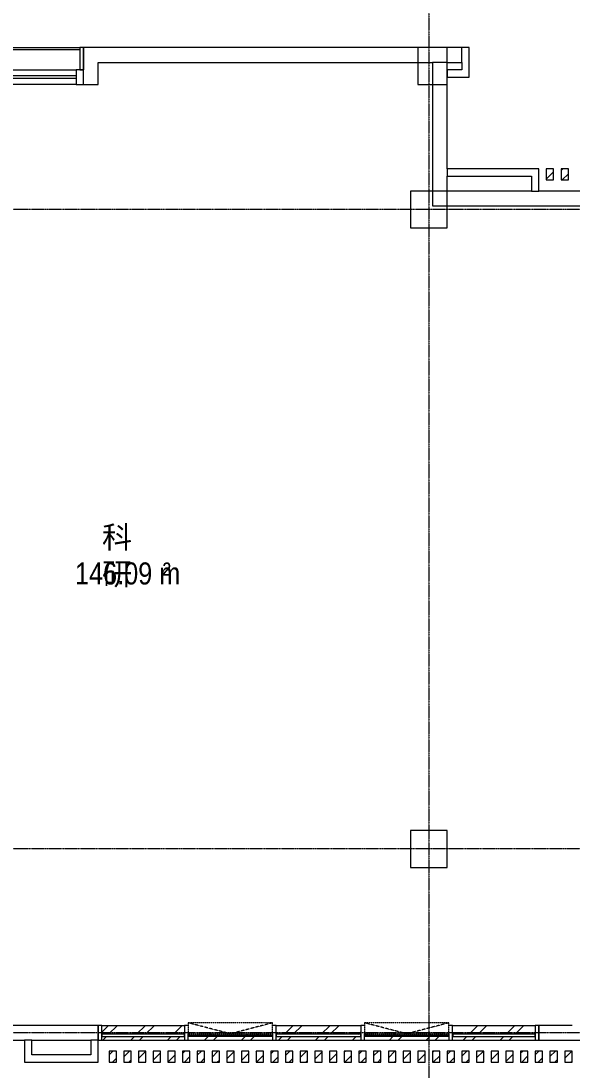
# Model space of a CAD drawing. Header units: millimetres. Extents: x 147592 to 200208, y -27981 to 8299.
# Drawn here: x 177150 to 184650, y -20407 to -6137 of the extents above; entities that cross this region are included whole.
import ezdxf

# ---------------------------------------------------------------- set-up
doc = ezdxf.new("R2010")
doc.units = ezdxf.units.MM
doc.linetypes.add('TJ Dash', pattern=[1.6, 1, -0.6])
doc.linetypes.add('轴网线', pattern=[22.24, 12.7, -3.18, 3.18, -3.18])
for name, color, linetype, lineweight in [('A-AREA-____-IDEN', 7, 'Continuous', 5), ('A-GLAZ-CURT-MCUT', 7, 'Continuous', 5), ('A-GLAZ-CWMG-MCUT', 7, 'Continuous', 13), ('A-GLAZ-CWMG-OTLN', 7, 'Continuous', 5), ('A-WALL-____-MCUT', 7, 'Continuous', 13), ('S-COLS-____-MCUT', 7, 'Continuous', 5), ('S-GRID-____-OTLN', 7, 'Continuous', 5)]:
    doc.layers.add(name, color=color, linetype=linetype, lineweight=lineweight)
doc.layers.add('A-GLAZ-____-OTLN', color=7, linetype='Continuous', lineweight=13, true_color=0x00007f)
doc.styles.add('TJ_FangSong_Narrow_1', font='', dxfattribs={"height": 300})
doc.styles.get('TJ_FangSong_Narrow_1').set_extended_font_data('TJ_FangSong_Narrow')
pattern_1 = [(45, (0, 0), (-251.4472, 251.4472), []), (45, (0, 381), (-251.4472, 251.4472), [])]

# ---------------------------------------------------------------- blocks, each defined once
blk = doc.blocks.new('矩形竖梃 - 100_100mm 木色铝方通-V18-三层给排水_消防平面图')
at = {"layer": 'A-GLAZ-CWMG-OTLN', "true_color": 0x515151}
h = blk.add_hatch(dxfattribs=at)
h.set_pattern_fill('FP_20', color=251, style=0, pattern_type=2)
h.set_pattern_definition([(135, (184600.01, 20300), (-70.71068, -70.71068), [])])
h.paths.add_polyline_path([(-50, 0), (-50, 150), (50, 150), (50, 0)], flags=0)
at = {"layer": 'A-GLAZ-CWMG-MCUT', "color": 251, "lineweight": 5, "true_color": 0x515151}
for p, q in [((-50, 150), (50, 150)), ((-50, 0), (-50, 150)), ((50, 150), (50, 0)), ((50, 0), (-50, 0))]:
    blk.add_line(p, q, dxfattribs=at)
blk = doc.blocks.new('矩形竖梃 - 100_100mm 木色铝方通-V19-三层给排水_消防平面图')
at = {"layer": 'A-GLAZ-CWMG-OTLN', "true_color": 0x515151}
h = blk.add_hatch(dxfattribs=at)
h.set_pattern_fill('FP_21', color=251, style=0, pattern_type=2)
h.set_pattern_definition([(135, (184400.01, 20300), (-70.71068, -70.71068), [])])
h.paths.add_polyline_path([(-50, 0), (-50, 150), (50, 150), (50, 0)], flags=0)
at = {"layer": 'A-GLAZ-CWMG-MCUT', "color": 251, "lineweight": 5, "true_color": 0x515151}
for p, q in [((-50, 150), (50, 150)), ((-50, 0), (-50, 150)), ((50, 150), (50, 0)), ((50, 0), (-50, 0))]:
    blk.add_line(p, q, dxfattribs=at)
blk = doc.blocks.new('矩形竖梃 - 100_100mm 木色铝方通-V20-三层给排水_消防平面图')
at = {"layer": 'A-GLAZ-CWMG-OTLN', "true_color": 0x515151}
h = blk.add_hatch(dxfattribs=at)
h.set_pattern_fill('FP_22', color=251, style=0, pattern_type=2)
h.set_pattern_definition([(135, (184200.01, 20300), (-70.71068, -70.71068), [])])
h.paths.add_polyline_path([(-50, 0), (-50, 150), (50, 150), (50, 0)], flags=0)
at = {"layer": 'A-GLAZ-CWMG-MCUT', "color": 251, "lineweight": 5, "true_color": 0x515151}
for p, q in [((-50, 150), (50, 150)), ((-50, 0), (-50, 150)), ((50, 150), (50, 0)), ((50, 0), (-50, 0))]:
    blk.add_line(p, q, dxfattribs=at)
blk = doc.blocks.new('矩形竖梃 - 100_100mm 木色铝方通-V21-三层给排水_消防平面图')
at = {"layer": 'A-GLAZ-CWMG-OTLN', "true_color": 0x515151}
h = blk.add_hatch(dxfattribs=at)
h.set_pattern_fill('FP_23', color=251, style=0, pattern_type=2)
h.set_pattern_definition([(135, (184000.01, 20300), (-70.71068, -70.71068), [])])
h.paths.add_polyline_path([(-50, 0), (-50, 150), (50, 150), (50, 0)], flags=0)
at = {"layer": 'A-GLAZ-CWMG-MCUT', "color": 251, "lineweight": 5, "true_color": 0x515151}
for p, q in [((-50, 150), (50, 150)), ((-50, 0), (-50, 150)), ((50, 150), (50, 0)), ((50, 0), (-50, 0))]:
    blk.add_line(p, q, dxfattribs=at)
blk = doc.blocks.new('矩形竖梃 - 100_100mm 木色铝方通-V22-三层给排水_消防平面图')
at = {"layer": 'A-GLAZ-CWMG-OTLN', "true_color": 0x515151}
h = blk.add_hatch(dxfattribs=at)
h.set_pattern_fill('FP_24', color=251, style=0, pattern_type=2)
h.set_pattern_definition([(135, (183800.01, 20300), (-70.71068, -70.71068), [])])
h.paths.add_polyline_path([(-50, 0), (-50, 150), (50, 150), (50, 0)], flags=0)
at = {"layer": 'A-GLAZ-CWMG-MCUT', "color": 251, "lineweight": 5, "true_color": 0x515151}
for p, q in [((-50, 150), (50, 150)), ((-50, 0), (-50, 150)), ((50, 150), (50, 0)), ((50, 0), (-50, 0))]:
    blk.add_line(p, q, dxfattribs=at)
blk = doc.blocks.new('矩形竖梃 - 100_100mm 木色铝方通-V23-三层给排水_消防平面图')
at = {"layer": 'A-GLAZ-CWMG-OTLN', "true_color": 0x515151}
h = blk.add_hatch(dxfattribs=at)
h.set_pattern_fill('FP_25', color=251, style=0, pattern_type=2)
h.set_pattern_definition([(135, (183600.01, 20300), (-70.71068, -70.71068), [])])
h.paths.add_polyline_path([(-50, 0), (-50, 150), (50, 150), (50, 0)], flags=0)
at = {"layer": 'A-GLAZ-CWMG-MCUT', "color": 251, "lineweight": 5, "true_color": 0x515151}
for p, q in [((-50, 150), (50, 150)), ((-50, 0), (-50, 150)), ((50, 150), (50, 0)), ((50, 0), (-50, 0))]:
    blk.add_line(p, q, dxfattribs=at)
blk = doc.blocks.new('矩形竖梃 - 100_100mm 木色铝方通-V24-三层给排水_消防平面图')
at = {"layer": 'A-GLAZ-CWMG-OTLN', "true_color": 0x515151}
h = blk.add_hatch(dxfattribs=at)
h.set_pattern_fill('FP_26', color=251, style=0, pattern_type=2)
h.set_pattern_definition([(135, (183400.01, 20300), (-70.71068, -70.71068), [])])
h.paths.add_polyline_path([(-50, 0), (-50, 150), (50, 150), (50, 0)], flags=0)
at = {"layer": 'A-GLAZ-CWMG-MCUT', "color": 251, "lineweight": 5, "true_color": 0x515151}
for p, q in [((-50, 150), (50, 150)), ((-50, 0), (-50, 150)), ((50, 150), (50, 0)), ((50, 0), (-50, 0))]:
    blk.add_line(p, q, dxfattribs=at)
blk = doc.blocks.new('矩形竖梃 - 100_100mm 木色铝方通-V25-三层给排水_消防平面图')
at = {"layer": 'A-GLAZ-CWMG-OTLN', "true_color": 0x515151}
h = blk.add_hatch(dxfattribs=at)
h.set_pattern_fill('FP_27', color=251, style=0, pattern_type=2)
h.set_pattern_definition([(135, (183200.01, 20300), (-70.71068, -70.71068), [])])
h.paths.add_polyline_path([(-50, 0), (-50, 150), (50, 150), (50, 0)], flags=0)
at = {"layer": 'A-GLAZ-CWMG-MCUT', "color": 251, "lineweight": 5, "true_color": 0x515151}
for p, q in [((-50, 150), (50, 150)), ((-50, 0), (-50, 150)), ((50, 150), (50, 0)), ((50, 0), (-50, 0))]:
    blk.add_line(p, q, dxfattribs=at)
blk = doc.blocks.new('矩形竖梃 - 100_100mm 木色铝方通-V26-三层给排水_消防平面图')
at = {"layer": 'A-GLAZ-CWMG-OTLN', "true_color": 0x515151}
h = blk.add_hatch(dxfattribs=at)
h.set_pattern_fill('FP_28', color=251, style=0, pattern_type=2)
h.set_pattern_definition([(135, (183000.01, 20300), (-70.71068, -70.71068), [])])
h.paths.add_polyline_path([(-50, 0), (-50, 150), (50, 150), (50, 0)], flags=0)
at = {"layer": 'A-GLAZ-CWMG-MCUT', "color": 251, "lineweight": 5, "true_color": 0x515151}
for p, q in [((-50, 150), (50, 150)), ((-50, 0), (-50, 150)), ((50, 150), (50, 0)), ((50, 0), (-50, 0))]:
    blk.add_line(p, q, dxfattribs=at)
blk = doc.blocks.new('矩形竖梃 - 100_100mm 木色铝方通-V27-三层给排水_消防平面图')
at = {"layer": 'A-GLAZ-CWMG-OTLN', "true_color": 0x515151}
h = blk.add_hatch(dxfattribs=at)
h.set_pattern_fill('FP_29', color=251, style=0, pattern_type=2)
h.set_pattern_definition([(135, (182800.01, 20300), (-70.71068, -70.71068), [])])
h.paths.add_polyline_path([(-50, 0), (-50, 150), (50, 150), (50, 0)], flags=0)
at = {"layer": 'A-GLAZ-CWMG-MCUT', "color": 251, "lineweight": 5, "true_color": 0x515151}
for p, q in [((-50, 150), (50, 150)), ((-50, 0), (-50, 150)), ((50, 150), (50, 0)), ((50, 0), (-50, 0))]:
    blk.add_line(p, q, dxfattribs=at)
blk = doc.blocks.new('矩形竖梃 - 100_100mm 木色铝方通-V28-三层给排水_消防平面图')
at = {"layer": 'A-GLAZ-CWMG-OTLN', "true_color": 0x515151}
h = blk.add_hatch(dxfattribs=at)
h.set_pattern_fill('FP_30', color=251, style=0, pattern_type=2)
h.set_pattern_definition([(135, (182600.01, 20300), (-70.71068, -70.71068), [])])
h.paths.add_polyline_path([(-50, 0), (-50, 150), (50, 150), (50, 0)], flags=0)
at = {"layer": 'A-GLAZ-CWMG-MCUT', "color": 251, "lineweight": 5, "true_color": 0x515151}
for p, q in [((-50, 150), (50, 150)), ((-50, 0), (-50, 150)), ((50, 150), (50, 0)), ((50, 0), (-50, 0))]:
    blk.add_line(p, q, dxfattribs=at)
blk = doc.blocks.new('矩形竖梃 - 100_100mm 木色铝方通-V29-三层给排水_消防平面图')
at = {"layer": 'A-GLAZ-CWMG-OTLN', "true_color": 0x515151}
h = blk.add_hatch(dxfattribs=at)
h.set_pattern_fill('FP_31', color=251, style=0, pattern_type=2)
h.set_pattern_definition([(135, (182400.01, 20300), (-70.71068, -70.71068), [])])
h.paths.add_polyline_path([(-50, 0), (-50, 150), (50, 150), (50, 0)], flags=0)
at = {"layer": 'A-GLAZ-CWMG-MCUT', "color": 251, "lineweight": 5, "true_color": 0x515151}
for p, q in [((-50, 150), (50, 150)), ((-50, 0), (-50, 150)), ((50, 150), (50, 0)), ((50, 0), (-50, 0))]:
    blk.add_line(p, q, dxfattribs=at)
blk = doc.blocks.new('矩形竖梃 - 100_100mm 木色铝方通-V30-三层给排水_消防平面图')
at = {"layer": 'A-GLAZ-CWMG-OTLN', "true_color": 0x515151}
h = blk.add_hatch(dxfattribs=at)
h.set_pattern_fill('FP_32', color=251, style=0, pattern_type=2)
h.set_pattern_definition([(135, (182200.01, 20300), (-70.71068, -70.71068), [])])
h.paths.add_polyline_path([(-50, 0), (-50, 150), (50, 150), (50, 0)], flags=0)
at = {"layer": 'A-GLAZ-CWMG-MCUT', "color": 251, "lineweight": 5, "true_color": 0x515151}
for p, q in [((-50, 150), (50, 150)), ((-50, 0), (-50, 150)), ((50, 150), (50, 0)), ((50, 0), (-50, 0))]:
    blk.add_line(p, q, dxfattribs=at)
blk = doc.blocks.new('矩形竖梃 - 100_100mm 木色铝方通-V31-三层给排水_消防平面图')
at = {"layer": 'A-GLAZ-CWMG-OTLN', "true_color": 0x515151}
h = blk.add_hatch(dxfattribs=at)
h.set_pattern_fill('FP_33', color=251, style=0, pattern_type=2)
h.set_pattern_definition([(135, (182000.01, 20300), (-70.71068, -70.71068), [])])
h.paths.add_polyline_path([(-50, 0), (-50, 150), (50, 150), (50, 0)], flags=0)
at = {"layer": 'A-GLAZ-CWMG-MCUT', "color": 251, "lineweight": 5, "true_color": 0x515151}
for p, q in [((-50, 150), (50, 150)), ((-50, 0), (-50, 150)), ((50, 150), (50, 0)), ((50, 0), (-50, 0))]:
    blk.add_line(p, q, dxfattribs=at)
blk = doc.blocks.new('矩形竖梃 - 100_100mm 木色铝方通-V32-三层给排水_消防平面图')
at = {"layer": 'A-GLAZ-CWMG-OTLN', "true_color": 0x515151}
h = blk.add_hatch(dxfattribs=at)
h.set_pattern_fill('FP_34', color=251, style=0, pattern_type=2)
h.set_pattern_definition([(135, (181800.01, 20300), (-70.71068, -70.71068), [])])
h.paths.add_polyline_path([(-50, 0), (-50, 150), (50, 150), (50, 0)], flags=0)
at = {"layer": 'A-GLAZ-CWMG-MCUT', "color": 251, "lineweight": 5, "true_color": 0x515151}
for p, q in [((-50, 150), (50, 150)), ((-50, 0), (-50, 150)), ((50, 150), (50, 0)), ((50, 0), (-50, 0))]:
    blk.add_line(p, q, dxfattribs=at)
blk = doc.blocks.new('矩形竖梃 - 100_100mm 木色铝方通-V33-三层给排水_消防平面图')
at = {"layer": 'A-GLAZ-CWMG-OTLN', "true_color": 0x515151}
h = blk.add_hatch(dxfattribs=at)
h.set_pattern_fill('FP_35', color=251, style=0, pattern_type=2)
h.set_pattern_definition([(135, (181600.01, 20300), (-70.71068, -70.71068), [])])
h.paths.add_polyline_path([(-50, 0), (-50, 150), (50, 150), (50, 0)], flags=0)
at = {"layer": 'A-GLAZ-CWMG-MCUT', "color": 251, "lineweight": 5, "true_color": 0x515151}
for p, q in [((-50, 150), (50, 150)), ((-50, 0), (-50, 150)), ((50, 150), (50, 0)), ((50, 0), (-50, 0))]:
    blk.add_line(p, q, dxfattribs=at)
blk = doc.blocks.new('矩形竖梃 - 100_100mm 木色铝方通-V34-三层给排水_消防平面图')
at = {"layer": 'A-GLAZ-CWMG-OTLN', "true_color": 0x515151}
h = blk.add_hatch(dxfattribs=at)
h.set_pattern_fill('FP_36', color=251, style=0, pattern_type=2)
h.set_pattern_definition([(135, (181400.01, 20300), (-70.71068, -70.71068), [])])
h.paths.add_polyline_path([(-50, 0), (-50, 150), (50, 150), (50, 0)], flags=0)
at = {"layer": 'A-GLAZ-CWMG-MCUT', "color": 251, "lineweight": 5, "true_color": 0x515151}
for p, q in [((-50, 150), (50, 150)), ((-50, 0), (-50, 150)), ((50, 150), (50, 0)), ((50, 0), (-50, 0))]:
    blk.add_line(p, q, dxfattribs=at)
blk = doc.blocks.new('矩形竖梃 - 100_100mm 木色铝方通-V35-三层给排水_消防平面图')
at = {"layer": 'A-GLAZ-CWMG-OTLN', "true_color": 0x515151}
h = blk.add_hatch(dxfattribs=at)
h.set_pattern_fill('FP_37', color=251, style=0, pattern_type=2)
h.set_pattern_definition([(135, (181200.01, 20300), (-70.71068, -70.71068), [])])
h.paths.add_polyline_path([(-50, 0), (-50, 150), (50, 150), (50, 0)], flags=0)
at = {"layer": 'A-GLAZ-CWMG-MCUT', "color": 251, "lineweight": 5, "true_color": 0x515151}
for p, q in [((-50, 150), (50, 150)), ((-50, 0), (-50, 150)), ((50, 150), (50, 0)), ((50, 0), (-50, 0))]:
    blk.add_line(p, q, dxfattribs=at)
blk = doc.blocks.new('矩形竖梃 - 100_100mm 木色铝方通-V36-三层给排水_消防平面图')
at = {"layer": 'A-GLAZ-CWMG-OTLN', "true_color": 0x515151}
h = blk.add_hatch(dxfattribs=at)
h.set_pattern_fill('FP_38', color=251, style=0, pattern_type=2)
h.set_pattern_definition([(135, (181000.01, 20300), (-70.71068, -70.71068), [])])
h.paths.add_polyline_path([(-50, 0), (-50, 150), (50, 150), (50, 0)], flags=0)
at = {"layer": 'A-GLAZ-CWMG-MCUT', "color": 251, "lineweight": 5, "true_color": 0x515151}
for p, q in [((-50, 150), (50, 150)), ((-50, 0), (-50, 150)), ((50, 150), (50, 0)), ((50, 0), (-50, 0))]:
    blk.add_line(p, q, dxfattribs=at)
blk = doc.blocks.new('矩形竖梃 - 100_100mm 木色铝方通-V37-三层给排水_消防平面图')
at = {"layer": 'A-GLAZ-CWMG-OTLN', "true_color": 0x515151}
h = blk.add_hatch(dxfattribs=at)
h.set_pattern_fill('FP_39', color=251, style=0, pattern_type=2)
h.set_pattern_definition([(135, (180800.01, 20300), (-70.71068, -70.71068), [])])
h.paths.add_polyline_path([(-50, 0), (-50, 150), (50, 150), (50, 0)], flags=0)
at = {"layer": 'A-GLAZ-CWMG-MCUT', "color": 251, "lineweight": 5, "true_color": 0x515151}
for p, q in [((-50, 150), (50, 150)), ((-50, 0), (-50, 150)), ((50, 150), (50, 0)), ((50, 0), (-50, 0))]:
    blk.add_line(p, q, dxfattribs=at)
blk = doc.blocks.new('矩形竖梃 - 100_100mm 木色铝方通-V38-三层给排水_消防平面图')
at = {"layer": 'A-GLAZ-CWMG-OTLN', "true_color": 0x515151}
h = blk.add_hatch(dxfattribs=at)
h.set_pattern_fill('FP_40', color=251, style=0, pattern_type=2)
h.set_pattern_definition([(135, (180600.01, 20300), (-70.71068, -70.71068), [])])
h.paths.add_polyline_path([(-50, 0), (-50, 150), (50, 150), (50, 0)], flags=0)
at = {"layer": 'A-GLAZ-CWMG-MCUT', "color": 251, "lineweight": 5, "true_color": 0x515151}
for p, q in [((-50, 150), (50, 150)), ((-50, 0), (-50, 150)), ((50, 150), (50, 0)), ((50, 0), (-50, 0))]:
    blk.add_line(p, q, dxfattribs=at)
blk = doc.blocks.new('矩形竖梃 - 100_100mm 木色铝方通-V39-三层给排水_消防平面图')
at = {"layer": 'A-GLAZ-CWMG-OTLN', "true_color": 0x515151}
h = blk.add_hatch(dxfattribs=at)
h.set_pattern_fill('FP_41', color=251, style=0, pattern_type=2)
h.set_pattern_definition([(135, (180400.01, 20300), (-70.71068, -70.71068), [])])
h.paths.add_polyline_path([(50, 0), (-50, 0), (-50, 150), (50, 150)], flags=0)
at = {"layer": 'A-GLAZ-CWMG-MCUT', "color": 251, "lineweight": 5, "true_color": 0x515151}
for p, q in [((-50, 150), (50, 150)), ((-50, 0), (-50, 150)), ((50, 150), (50, 0)), ((50, 0), (-50, 0))]:
    blk.add_line(p, q, dxfattribs=at)
blk = doc.blocks.new('矩形竖梃 - 100_100mm 木色铝方通-V40-三层给排水_消防平面图')
at = {"layer": 'A-GLAZ-CWMG-OTLN', "true_color": 0x515151}
h = blk.add_hatch(dxfattribs=at)
h.set_pattern_fill('FP_42', color=251, style=0, pattern_type=2)
h.set_pattern_definition([(135, (180200.01, 20300), (-70.71068, -70.71068), [])])
h.paths.add_polyline_path([(-50, 0), (-50, 150), (50, 150), (50, 0)], flags=0)
at = {"layer": 'A-GLAZ-CWMG-MCUT', "color": 251, "lineweight": 5, "true_color": 0x515151}
for p, q in [((-50, 150), (50, 150)), ((-50, 0), (-50, 150)), ((50, 150), (50, 0)), ((50, 0), (-50, 0))]:
    blk.add_line(p, q, dxfattribs=at)
blk = doc.blocks.new('矩形竖梃 - 100_100mm 木色铝方通-V41-三层给排水_消防平面图')
at = {"layer": 'A-GLAZ-CWMG-OTLN', "true_color": 0x515151}
h = blk.add_hatch(dxfattribs=at)
h.set_pattern_fill('FP_43', color=251, style=0, pattern_type=2)
h.set_pattern_definition([(135, (180000.01, 20300), (-70.71068, -70.71068), [])])
h.paths.add_polyline_path([(-50, 0), (-50, 150), (50, 150), (50, 0)], flags=0)
at = {"layer": 'A-GLAZ-CWMG-MCUT', "color": 251, "lineweight": 5, "true_color": 0x515151}
for p, q in [((-50, 150), (50, 150)), ((-50, 0), (-50, 150)), ((50, 150), (50, 0)), ((50, 0), (-50, 0))]:
    blk.add_line(p, q, dxfattribs=at)
blk = doc.blocks.new('矩形竖梃 - 100_100mm 木色铝方通-V42-三层给排水_消防平面图')
at = {"layer": 'A-GLAZ-CWMG-OTLN', "true_color": 0x515151}
h = blk.add_hatch(dxfattribs=at)
h.set_pattern_fill('FP_44', color=251, style=0, pattern_type=2)
h.set_pattern_definition([(135, (179800.01, 20300), (-70.71068, -70.71068), [])])
h.paths.add_polyline_path([(-50, 0), (-50, 150), (50, 150), (50, 0)], flags=0)
at = {"layer": 'A-GLAZ-CWMG-MCUT', "color": 251, "lineweight": 5, "true_color": 0x515151}
for p, q in [((-50, 150), (50, 150)), ((-50, 0), (-50, 150)), ((50, 150), (50, 0)), ((50, 0), (-50, 0))]:
    blk.add_line(p, q, dxfattribs=at)
blk = doc.blocks.new('矩形竖梃 - 100_100mm 木色铝方通-V43-三层给排水_消防平面图')
at = {"layer": 'A-GLAZ-CWMG-OTLN', "true_color": 0x515151}
h = blk.add_hatch(dxfattribs=at)
h.set_pattern_fill('FP_45', color=251, style=0, pattern_type=2)
h.set_pattern_definition([(135, (179600.01, 20300), (-70.71068, -70.71068), [])])
h.paths.add_polyline_path([(-50, 0), (-50, 150), (50, 150), (50, 0)], flags=0)
at = {"layer": 'A-GLAZ-CWMG-MCUT', "color": 251, "lineweight": 5, "true_color": 0x515151}
for p, q in [((-50, 150), (50, 150)), ((-50, 0), (-50, 150)), ((50, 150), (50, 0)), ((50, 0), (-50, 0))]:
    blk.add_line(p, q, dxfattribs=at)
blk = doc.blocks.new('矩形竖梃 - 100_100mm 木色铝方通-V44-三层给排水_消防平面图')
at = {"layer": 'A-GLAZ-CWMG-OTLN', "true_color": 0x515151}
h = blk.add_hatch(dxfattribs=at)
h.set_pattern_fill('FP_46', color=251, style=0, pattern_type=2)
h.set_pattern_definition([(135, (179400.01, 20300), (-70.71068, -70.71068), [])])
h.paths.add_polyline_path([(-50, 0), (-50, 150), (50, 150), (50, 0)], flags=0)
at = {"layer": 'A-GLAZ-CWMG-MCUT', "color": 251, "lineweight": 5, "true_color": 0x515151}
for p, q in [((-50, 150), (50, 150)), ((-50, 0), (-50, 150)), ((50, 150), (50, 0)), ((50, 0), (-50, 0))]:
    blk.add_line(p, q, dxfattribs=at)
blk = doc.blocks.new('矩形竖梃 - 100_100mm 木色铝方通-V45-三层给排水_消防平面图')
at = {"layer": 'A-GLAZ-CWMG-OTLN', "true_color": 0x515151}
h = blk.add_hatch(dxfattribs=at)
h.set_pattern_fill('FP_47', color=251, style=0, pattern_type=2)
h.set_pattern_definition([(135, (179200.01, 20300), (-70.71068, -70.71068), [])])
h.paths.add_polyline_path([(-50, 0), (-50, 150), (50, 150), (50, 0)], flags=0)
at = {"layer": 'A-GLAZ-CWMG-MCUT', "color": 251, "lineweight": 5, "true_color": 0x515151}
for p, q in [((-50, 150), (50, 150)), ((-50, 0), (-50, 150)), ((50, 150), (50, 0)), ((50, 0), (-50, 0))]:
    blk.add_line(p, q, dxfattribs=at)
blk = doc.blocks.new('矩形竖梃 - 100_100mm 木色铝方通-V46-三层给排水_消防平面图')
at = {"layer": 'A-GLAZ-CWMG-OTLN', "true_color": 0x515151}
h = blk.add_hatch(dxfattribs=at)
h.set_pattern_fill('FP_48', color=251, style=0, pattern_type=2)
h.set_pattern_definition([(135, (179000.01, 20300), (-70.71068, -70.71068), [])])
h.paths.add_polyline_path([(-50, 0), (-50, 150), (50, 150), (50, 0)], flags=0)
at = {"layer": 'A-GLAZ-CWMG-MCUT', "color": 251, "lineweight": 5, "true_color": 0x515151}
for p, q in [((-50, 150), (50, 150)), ((-50, 0), (-50, 150)), ((50, 150), (50, 0)), ((50, 0), (-50, 0))]:
    blk.add_line(p, q, dxfattribs=at)
blk = doc.blocks.new('矩形竖梃 - 100_100mm 木色铝方通-V47-三层给排水_消防平面图')
at = {"layer": 'A-GLAZ-CWMG-OTLN', "true_color": 0x515151}
h = blk.add_hatch(dxfattribs=at)
h.set_pattern_fill('FP_49', color=251, style=0, pattern_type=2)
h.set_pattern_definition([(135, (178800.01, 20300), (-70.71068, -70.71068), [])])
h.paths.add_polyline_path([(-50, 0), (-50, 150), (50, 150), (50, 0)], flags=0)
at = {"layer": 'A-GLAZ-CWMG-MCUT', "color": 251, "lineweight": 5, "true_color": 0x515151}
for p, q in [((-50, 150), (50, 150)), ((-50, 0), (-50, 150)), ((50, 150), (50, 0)), ((50, 0), (-50, 0))]:
    blk.add_line(p, q, dxfattribs=at)
blk = doc.blocks.new('矩形竖梃 - 100_100mm 木色铝方通-V48-三层给排水_消防平面图')
at = {"layer": 'A-GLAZ-CWMG-OTLN', "true_color": 0x515151}
h = blk.add_hatch(dxfattribs=at)
h.set_pattern_fill('FP_50', color=251, style=0, pattern_type=2)
h.set_pattern_definition([(135, (178600.01, 20300), (-70.71068, -70.71068), [])])
h.paths.add_polyline_path([(-50, 0), (-50, 150), (50, 150), (50, 0)], flags=0)
at = {"layer": 'A-GLAZ-CWMG-MCUT', "color": 251, "lineweight": 5, "true_color": 0x515151}
for p, q in [((-50, 150), (50, 150)), ((-50, 0), (-50, 150)), ((50, 150), (50, 0)), ((50, 0), (-50, 0))]:
    blk.add_line(p, q, dxfattribs=at)
blk = doc.blocks.new('矩形竖梃 - 100_100mm 木色铝方通-V49-三层给排水_消防平面图')
at = {"layer": 'A-GLAZ-CWMG-OTLN', "true_color": 0x515151}
h = blk.add_hatch(dxfattribs=at)
h.set_pattern_fill('FP_51', color=251, style=0, pattern_type=2)
h.set_pattern_definition([(135, (178400.01, 20300), (-70.71068, -70.71068), [])])
h.paths.add_polyline_path([(-50, 0), (-50, 150), (50, 150), (50, 0)], flags=0)
at = {"layer": 'A-GLAZ-CWMG-MCUT', "color": 251, "lineweight": 5, "true_color": 0x515151}
for p, q in [((-50, 150), (50, 150)), ((-50, 0), (-50, 150)), ((50, 150), (50, 0)), ((50, 0), (-50, 0))]:
    blk.add_line(p, q, dxfattribs=at)
blk = doc.blocks.new('矩形竖梃 - 100_100mm 木色铝方通-1971209-三层给排水_消防平面图')
at = {"layer": 'A-GLAZ-CWMG-OTLN', "true_color": 0x515151}
h = blk.add_hatch(dxfattribs=at)
h.set_pattern_fill('FP_118', color=251, style=0, pattern_type=2)
h.set_pattern_definition([(315, (-184350.01, -8150.02), (70.71068, 70.71068), [])])
h.paths.add_polyline_path([(50, 150), (50, 0), (-50, 0), (-50, 150)], flags=0)
at = {"layer": 'A-GLAZ-CWMG-MCUT', "color": 251, "lineweight": 5, "true_color": 0x515151}
for p, q in [((-50, 150), (50, 150)), ((-50, 0), (-50, 150)), ((50, 150), (50, 0)), ((50, 0), (-50, 0))]:
    blk.add_line(p, q, dxfattribs=at)
blk = doc.blocks.new('矩形竖梃 - 100_100mm 木色铝方通-V116-三层给排水_消防平面图')
at = {"layer": 'A-GLAZ-CWMG-OTLN', "true_color": 0x515151}
h = blk.add_hatch(dxfattribs=at)
h.set_pattern_fill('FP_119', color=251, style=0, pattern_type=2)
h.set_pattern_definition([(315, (-184550.01, -8150.02), (70.71068, 70.71068), [])])
h.paths.add_polyline_path([(50, 150), (50, 0), (-50, 0), (-50, 150)], flags=0)
at = {"layer": 'A-GLAZ-CWMG-MCUT', "color": 251, "lineweight": 5, "true_color": 0x515151}
for p, q in [((-50, 150), (50, 150)), ((-50, 0), (-50, 150)), ((50, 150), (50, 0)), ((50, 0), (-50, 0))]:
    blk.add_line(p, q, dxfattribs=at)
blk = doc.blocks.new('窗嵌板_50-70系列上悬铝窗-zx-内开 - 50 系列-2567979-三层给排水_消防平面图')
at = {"layer": 'A-GLAZ-____-OTLN', "color": 251, "lineweight": 5, "true_color": 0x515151}
for p, q in [((-575, -72), (-575, -47)), ((-575, -47), (575, -47)), ((575, -72), (-575, -72)), ((575, -47), (575, -72))]:
    blk.add_line(p, q, dxfattribs=at)
at = {"layer": 'A-GLAZ-____-OTLN', "color": 251, "linetype": 'TJ Dash', "lineweight": 5, "true_color": 0x515151}
for p, q in [((575, -85), (-575, -85)), ((-575, -85), (-575, -235)), ((-575, -235), (0, -85)), ((0, -85), (575, -235)), ((575, -235), (575, -85)), ((-575, -235), (575, -235))]:
    blk.add_line(p, q, dxfattribs=at)
blk = doc.blocks.new('系统嵌板 - TJ玻璃_30-2182455-三层给排水_消防平面图')
at = {"layer": 'A-GLAZ-CURT-MCUT', "color": 251, "true_color": 0x515151}
for p, q in [((575, -50), (-575, -50)), ((-575, -50), (-575, -80)), ((-575, -80), (575, -80)), ((575, -80), (575, -50))]:
    blk.add_line(p, q, dxfattribs=at)
blk = doc.blocks.new('系统嵌板 - TJ玻璃_30-2182456-三层给排水_消防平面图')
at = {"layer": 'A-GLAZ-CURT-MCUT', "color": 251, "true_color": 0x515151}
for p, q in [((562.5, -50), (-562.5, -50)), ((-562.5, -50), (-562.5, -80)), ((-562.5, -80), (562.5, -80)), ((562.5, -80), (562.5, -50))]:
    blk.add_line(p, q, dxfattribs=at)
blk = doc.blocks.new('矩形竖梃 - 50_200mm 长方形-V124-三层给排水_消防平面图')
at = {"layer": 'A-GLAZ-CWMG-OTLN', "true_color": 0x8b8b8b}
h = blk.add_hatch(dxfattribs=at)
h.set_pattern_fill('FP_125', color=252, style=0, pattern_type=2)
h.set_pattern_definition(pattern_1)
h.paths.add_polyline_path([(181825, -20000), (182975, -20000), (182975, -19952), (181825, -19952)], flags=0)
h.paths.add_polyline_path([(182975, -19927), (182975, -19915), (181825, -19915), (181825, -19927)], flags=0)
at = {"layer": 'A-GLAZ-CWMG-OTLN', "color": 251, "true_color": 0x515151}
blk.add_line((181825, -20000), (182975, -20000), dxfattribs=at)
blk = doc.blocks.new('矩形竖梃 - 50_200mm 长方形-V125-三层给排水_消防平面图')
at = {"layer": 'A-GLAZ-CWMG-OTLN', "true_color": 0x8b8b8b}
h = blk.add_hatch(dxfattribs=at)
h.set_pattern_fill('FP_125', color=252, style=0, pattern_type=2)
h.set_pattern_definition(pattern_1)
h.paths.add_polyline_path([(181775, -20000), (181775, -19950), (180625, -19950), (180625, -20000)], flags=0)
h.paths.add_polyline_path([(181775, -19920), (181775, -19800), (180625, -19800), (180625, -19920)], flags=0)
at = {"layer": 'A-GLAZ-CWMG-OTLN', "color": 251, "true_color": 0x515151}
for p, q in [((180625, -19800), (181775, -19800)), ((180625, -20000), (181775, -20000))]:
    blk.add_line(p, q, dxfattribs=at)
blk = doc.blocks.new('矩形竖梃 - 50_200mm 长方形-V126-三层给排水_消防平面图')
at = {"layer": 'A-GLAZ-CWMG-OTLN', "true_color": 0x8b8b8b}
h = blk.add_hatch(dxfattribs=at)
h.set_pattern_fill('FP_125', color=252, style=0, pattern_type=2)
h.set_pattern_definition(pattern_1)
h.paths.add_polyline_path([(180575, -20000), (180575, -19952), (179425, -19952), (179425, -20000), (180442, -20000)], flags=0)
h.paths.add_polyline_path([(180575, -19927), (180575, -19915), (179425, -19915), (179425, -19927), (180442, -19927)], flags=0)
at = {"layer": 'A-GLAZ-CWMG-OTLN', "color": 251, "true_color": 0x515151}
blk.add_line((179425, -20000), (180575, -20000), dxfattribs=at)
blk = doc.blocks.new('矩形竖梃 - 50_200mm 长方形-V127-三层给排水_消防平面图')
at = {"layer": 'A-GLAZ-CWMG-OTLN', "true_color": 0x8b8b8b}
h = blk.add_hatch(dxfattribs=at)
h.set_pattern_fill('FP_125', color=252, style=0, pattern_type=2)
h.set_pattern_definition(pattern_1)
h.paths.add_polyline_path([(179375, -20000), (179375, -19950), (178250, -19950), (178250, -20000)], flags=0)
h.paths.add_polyline_path([(179375, -19920), (179375, -19800), (178250, -19800), (178250, -19920)], flags=0)
at = {"layer": 'A-GLAZ-CWMG-OTLN', "color": 251, "true_color": 0x515151}
for p, q in [((178250, -19800), (179375, -19800)), ((178250, -20000), (179375, -20000))]:
    blk.add_line(p, q, dxfattribs=at)
blk = doc.blocks.new('矩形竖梃 - 50_200mm 长方形-2182453-三层给排水_消防平面图')
at = {"layer": 'A-GLAZ-CWMG-MCUT', "color": 251, "lineweight": 5, "true_color": 0x515151}
for p, q in [((-50, 200), (0, 200)), ((-50, 0), (-50, 200)), ((0, 200), (0, 0)), ((0, 0), (-50, 0))]:
    blk.add_line(p, q, dxfattribs=at)
blk = doc.blocks.new('矩形竖梃 - 50_200mm 长方形-2182452-三层给排水_消防平面图')
at = {"layer": 'A-GLAZ-CWMG-MCUT', "color": 251, "lineweight": 5, "true_color": 0x515151}
for p, q in [((-25, 200), (25, 200)), ((-25, 0), (-25, 200)), ((25, 0), (-25, 0)), ((25, 85), (25, 72.5)), ((25, 47.5), (25, 0))]:
    blk.add_line(p, q, dxfattribs=at)
blk = doc.blocks.new('矩形竖梃 - 50_200mm 长方形-V128-三层给排水_消防平面图')
at = {"layer": 'A-GLAZ-CWMG-MCUT', "color": 251, "lineweight": 5, "true_color": 0x515151}
for p, q in [((-25, 200), (25, 200)), ((25, 200), (25, 0)), ((-25, 72.5), (-25, 85)), ((-25, 0), (-25, 47.5)), ((25, 0), (-25, 0))]:
    blk.add_line(p, q, dxfattribs=at)
blk = doc.blocks.new('左右推拉窗 - C1015-1399711-三层给排水_消防平面图')
at = {"layer": 'A-GLAZ-____-OTLN', "color": 251, "lineweight": 5, "true_color": 0x515151}
for p, q in [((-490, -167), (-490, 33)), ((-490, 33), (510, 33)), ((510, 33), (510, -167)), ((-490, -47), (510, -47)), ((510, -87), (-490, -87)), ((510, -167), (-490, -167))]:
    blk.add_line(p, q, dxfattribs=at)
blk = doc.blocks.new('系统嵌板 - TJ玻璃_30-V148-三层给排水_消防平面图')
at = {"layer": 'A-GLAZ-CURT-MCUT', "color": 251, "true_color": 0x515151}
for p, q in [((562.5, -50), (-562.5, -50)), ((-562.5, -50), (-562.5, -80)), ((-562.5, -80), (562.5, -80)), ((562.5, -80), (562.5, -50))]:
    blk.add_line(p, q, dxfattribs=at)
blk = doc.blocks.new('矩形竖梃 - 50_200mm 长方形-V149-三层给排水_消防平面图')
at = {"layer": 'A-GLAZ-CWMG-OTLN', "true_color": 0x8b8b8b}
h = blk.add_hatch(dxfattribs=at)
h.set_pattern_fill('FP_134', color=252, style=0, pattern_type=2)
h.set_pattern_definition(pattern_1)
h.paths.add_polyline_path([(184150, -20000), (184150, -19950), (183025, -19950), (183025, -20000), (183333, -20000)], flags=0)
h.paths.add_polyline_path([(183333, -19920), (184150, -19920), (184150, -19800), (183025, -19800), (183025, -19920)], flags=0)
at = {"layer": 'A-GLAZ-CWMG-OTLN', "color": 251, "true_color": 0x515151}
for p, q in [((183025, -19800), (184150, -19800)), ((183025, -20000), (184150, -20000))]:
    blk.add_line(p, q, dxfattribs=at)
blk = doc.blocks.new('矩形竖梃 - 50_200mm 长方形-2182457-三层给排水_消防平面图')
at = {"layer": 'A-GLAZ-CWMG-MCUT', "color": 251, "lineweight": 5, "true_color": 0x515151}
for p, q in [((0, 200), (-50, 200)), ((-50, 200), (-50, 0)), ((0, 0), (0, 200)), ((-50, 0), (0, 0))]:
    blk.add_line(p, q, dxfattribs=at)
blk = doc.blocks.new('矩形竖梃 - 50_300mm 长方形-V184-三层给排水_消防平面图')
at = {"layer": 'A-GLAZ-CWMG-MCUT', "color": 251, "lineweight": 5, "true_color": 0x515151}
for p, q in [((0, 0), (-50, 0)), ((-50, 0), (-50, -300)), ((0, -300), (0, 0)), ((-50, -300), (0, -300))]:
    blk.add_line(p, q, dxfattribs=at)
blk = doc.blocks.new('矩形竖梃 - 30mm 正方形-V189-三层给排水_消防平面图')
at = {"layer": 'A-GLAZ-CWMG-OTLN', "color": 251, "true_color": 0x515151}
for p, q in [((176850, -6500), (177950, -6500)), ((177950, -6530), (176850, -6530))]:
    blk.add_line(p, q, dxfattribs=at)
blk = doc.blocks.new('YXQH_AR_B9-20_rvt-1-三层给排水_消防平面图')
at = {"layer": 'A-WALL-____-MCUT', "color": 251, "lineweight": 5, "true_color": 0x515151}
for p, q in [((178200, -6500), (178000, -6500)), ((178000, -6500), (178000, -6800)), ((183150, -6500), (178200, -6500)), ((183250, -6500), (183150, -6500)), ((183150, -6700), (183150, -6500)), ((183250, -6800), (183250, -6500)), ((178200, -6700), (182750, -6700)), ((178200, -7000), (178200, -6700)), ((182750, -6700), (182750, -8650)), ((182950, -6700), (182750, -6700)), ((182950, -6800), (182950, -6700)), ((182950, -6700), (183150, -6700)), ((183150, -6700), (183150, -6800)), ((178000, -6800), (177900, -6800)), ((178000, -7000), (178000, -6800)), ((183150, -6800), (182950, -6800)), ((182950, -6800), (182950, -6900)), ((183250, -6900), (183250, -6800)), ((182950, -8150), (182950, -6900)), ((182950, -6900), (183250, -6900)), ((177900, -7000), (178000, -7000)), ((178000, -7000), (178200, -7000)), ((184100, -8150), (182950, -8150)), ((182950, -8150), (182950, -8250)), ((182950, -8450), (182950, -8250)), ((182950, -8250), (184100, -8250)), ((184200, -8150), (184100, -8150)), ((184100, -8250), (184100, -8450)), ((184200, -8450), (184200, -8150)), ((184100, -8450), (182950, -8450)), ((184100, -8450), (184200, -8450)), ((184850, -8450), (184200, -8450)), ((182750, -8650), (182950, -8650)), ((182950, -8650), (184850, -8650)), ((178200, -19800), (173400, -19800)), ((178200, -20000), (178200, -19800)), ((184650, -19800), (184200, -19800)), ((184200, -19800), (184200, -20000)), ((173400, -20000), (177200, -20000)), ((177200, -20000), (177200, -20300)), ((177300, -20000), (177200, -20000)), ((177300, -20200), (177300, -20000)), ((177300, -20000), (178100, -20000)), ((178100, -20000), (178100, -20200)), ((178200, -20000), (178100, -20000)), ((178200, -20200), (178200, -20000)), ((184200, -20000), (184850, -20000)), ((178100, -20200), (177300, -20200)), ((178200, -20300), (178200, -20200)), ((177200, -20300), (177300, -20300)), ((177300, -20300), (178200, -20300))]:
    blk.add_line(p, q, dxfattribs=at)
at = {"layer": 'S-GRID-____-OTLN', "color": 173, "linetype": '轴网线', "true_color": 0x5151ff}
for p, q in [((182700, 7499), (182700, -27181)), ((199021, -8700), (148526, -8700)), ((199021, -17400), (148526, -17400)), ((199021, -19900), (148526, -19900))]:
    blk.add_line(p, q, dxfattribs=at)
at = {"color": 251, "lineweight": 5, "true_color": 0x515151}
for name, p in [('矩形竖梃 - 30mm 正方形-V189-三层给排水_消防平面图', (0, 0)), ('矩形竖梃 - 50_300mm 长方形-V184-三层给排水_消防平面图', (178000, -6500)), ('左右推拉窗 - C1015-1399711-三层给排水_消防平面图', (177390, -6833)), ('矩形竖梃 - 50_200mm 长方形-V127-三层给排水_消防平面图', (0, 0)), ('矩形竖梃 - 50_200mm 长方形-V125-三层给排水_消防平面图', (0, 0)), ('矩形竖梃 - 50_200mm 长方形-V149-三层给排水_消防平面图', (0, 0)), ('矩形竖梃 - 50_200mm 长方形-2182457-三层给排水_消防平面图', (184200, -20000)), ('矩形竖梃 - 50_200mm 长方形-V126-三层给排水_消防平面图', (0, 0)), ('矩形竖梃 - 50_200mm 长方形-V124-三层给排水_消防平面图', (0, 0))]:
    blk.add_blockref(name, p, dxfattribs=at)
at = {"color": 251, "lineweight": 5, "true_color": 0x515151, "extrusion": (0, 0, -1), "rotation": 180}
for name, p in [('矩形竖梃 - 100_100mm 木色铝方通-1971209-三层给排水_消防平面图', (-184350, -8150)), ('矩形竖梃 - 100_100mm 木色铝方通-V116-三层给排水_消防平面图', (-184550, -8150))]:
    blk.add_blockref(name, p, dxfattribs=at)
at = {"color": 251, "lineweight": 5, "true_color": 0x515151, "extrusion": (0, 0, -1)}
for name, p in [('矩形竖梃 - 50_200mm 长方形-2182453-三层给排水_消防平面图', (-178200, -20000)), ('矩形竖梃 - 50_200mm 长方形-V128-三层给排水_消防平面图', (-179400, -20000)), ('矩形竖梃 - 50_200mm 长方形-2182452-三层给排水_消防平面图', (-180600, -20000)), ('矩形竖梃 - 50_200mm 长方形-V128-三层给排水_消防平面图', (-181800, -20000)), ('矩形竖梃 - 50_200mm 长方形-2182452-三层给排水_消防平面图', (-183000, -20000)), ('矩形竖梃 - 100_100mm 木色铝方通-V49-三层给排水_消防平面图', (-178400, -20300)), ('矩形竖梃 - 100_100mm 木色铝方通-V48-三层给排水_消防平面图', (-178600, -20300)), ('矩形竖梃 - 100_100mm 木色铝方通-V47-三层给排水_消防平面图', (-178800, -20300)), ('矩形竖梃 - 100_100mm 木色铝方通-V46-三层给排水_消防平面图', (-179000, -20300)), ('矩形竖梃 - 100_100mm 木色铝方通-V45-三层给排水_消防平面图', (-179200, -20300)), ('矩形竖梃 - 100_100mm 木色铝方通-V44-三层给排水_消防平面图', (-179400, -20300)), ('矩形竖梃 - 100_100mm 木色铝方通-V43-三层给排水_消防平面图', (-179600, -20300)), ('矩形竖梃 - 100_100mm 木色铝方通-V42-三层给排水_消防平面图', (-179800, -20300)), ('矩形竖梃 - 100_100mm 木色铝方通-V41-三层给排水_消防平面图', (-180000, -20300)), ('矩形竖梃 - 100_100mm 木色铝方通-V40-三层给排水_消防平面图', (-180200, -20300)), ('矩形竖梃 - 100_100mm 木色铝方通-V39-三层给排水_消防平面图', (-180400, -20300)), ('矩形竖梃 - 100_100mm 木色铝方通-V38-三层给排水_消防平面图', (-180600, -20300)), ('矩形竖梃 - 100_100mm 木色铝方通-V37-三层给排水_消防平面图', (-180800, -20300)), ('矩形竖梃 - 100_100mm 木色铝方通-V36-三层给排水_消防平面图', (-181000, -20300)), ('矩形竖梃 - 100_100mm 木色铝方通-V35-三层给排水_消防平面图', (-181200, -20300)), ('矩形竖梃 - 100_100mm 木色铝方通-V34-三层给排水_消防平面图', (-181400, -20300)), ('矩形竖梃 - 100_100mm 木色铝方通-V33-三层给排水_消防平面图', (-181600, -20300)), ('矩形竖梃 - 100_100mm 木色铝方通-V32-三层给排水_消防平面图', (-181800, -20300)), ('矩形竖梃 - 100_100mm 木色铝方通-V31-三层给排水_消防平面图', (-182000, -20300)), ('矩形竖梃 - 100_100mm 木色铝方通-V30-三层给排水_消防平面图', (-182200, -20300)), ('矩形竖梃 - 100_100mm 木色铝方通-V29-三层给排水_消防平面图', (-182400, -20300)), ('矩形竖梃 - 100_100mm 木色铝方通-V28-三层给排水_消防平面图', (-182600, -20300)), ('矩形竖梃 - 100_100mm 木色铝方通-V27-三层给排水_消防平面图', (-182800, -20300)), ('矩形竖梃 - 100_100mm 木色铝方通-V26-三层给排水_消防平面图', (-183000, -20300)), ('矩形竖梃 - 100_100mm 木色铝方通-V25-三层给排水_消防平面图', (-183200, -20300)), ('矩形竖梃 - 100_100mm 木色铝方通-V24-三层给排水_消防平面图', (-183400, -20300)), ('矩形竖梃 - 100_100mm 木色铝方通-V23-三层给排水_消防平面图', (-183600, -20300)), ('矩形竖梃 - 100_100mm 木色铝方通-V22-三层给排水_消防平面图', (-183800, -20300)), ('矩形竖梃 - 100_100mm 木色铝方通-V21-三层给排水_消防平面图', (-184000, -20300)), ('矩形竖梃 - 100_100mm 木色铝方通-V20-三层给排水_消防平面图', (-184200, -20300)), ('矩形竖梃 - 100_100mm 木色铝方通-V19-三层给排水_消防平面图', (-184400, -20300)), ('矩形竖梃 - 100_100mm 木色铝方通-V18-三层给排水_消防平面图', (-184600, -20300))]:
    blk.add_blockref(name, p, dxfattribs=at)
at = {"color": 251, "lineweight": 5, "true_color": 0x515151, "rotation": 180}
for name, p in [('窗嵌板_50-70系列上悬铝窗-zx-内开 - 50 系列-2567979-三层给排水_消防平面图', (180000, -20000)), ('窗嵌板_50-70系列上悬铝窗-zx-内开 - 50 系列-2567979-三层给排水_消防平面图', (182400, -20000)), ('系统嵌板 - TJ玻璃_30-2182456-三层给排水_消防平面图', (178813, -20000)), ('系统嵌板 - TJ玻璃_30-2182455-三层给排水_消防平面图', (181200, -20000)), ('系统嵌板 - TJ玻璃_30-V148-三层给排水_消防平面图', (183588, -20000))]:
    blk.add_blockref(name, p, dxfattribs=at)
blk = doc.blocks.new('YXQH_ST_B9-20_rvt-1-三层给排水_消防平面图')
at = {"layer": 'S-COLS-____-MCUT', "color": 251, "lineweight": 18, "true_color": 0x515151}
for p, q in [((182950, -6500), (182550, -6500)), ((182550, -6500), (182550, -7000)), ((182950, -7000), (182950, -6500)), ((182550, -7000), (182950, -7000)), ((182950, -8450), (182450, -8450)), ((182450, -8450), (182450, -8950)), ((182950, -8950), (182950, -8450)), ((182450, -8950), (182950, -8950)), ((182950, -17150), (182450, -17150)), ((182450, -17150), (182450, -17650)), ((182950, -17650), (182950, -17150)), ((182450, -17650), (182950, -17650))]:
    blk.add_line(p, q, dxfattribs=at)

msp = doc.modelspace()

# ---------------------------------------------------------------- block references
at = {"lineweight": 5}
for name in ['YXQH_AR_B9-20_rvt-1-三层给排水_消防平面图', 'YXQH_ST_B9-20_rvt-1-三层给排水_消防平面图']:
    msp.add_blockref(name, (0, 0), dxfattribs=at)

# ---------------------------------------------------------------- texts
at = {"layer": 'A-AREA-____-IDEN', "char_height": 300, "attachment_point": 1, "style": 'TJ_FangSong_Narrow_1'}
for s, insert, width in [('科研', (178252.7, -13008.4), 721.519), ('146.09 m', (177885.7, -13502.6), 1443.037), ('\\fTJ_FangSong_Narrow|b0|i0|c134|p2|;²', (179076.4, -13502.6), 168.354)]:
    msp.add_mtext(s, dxfattribs=dict(at, insert=insert, width=width))

doc.saveas('drawing.dxf')
